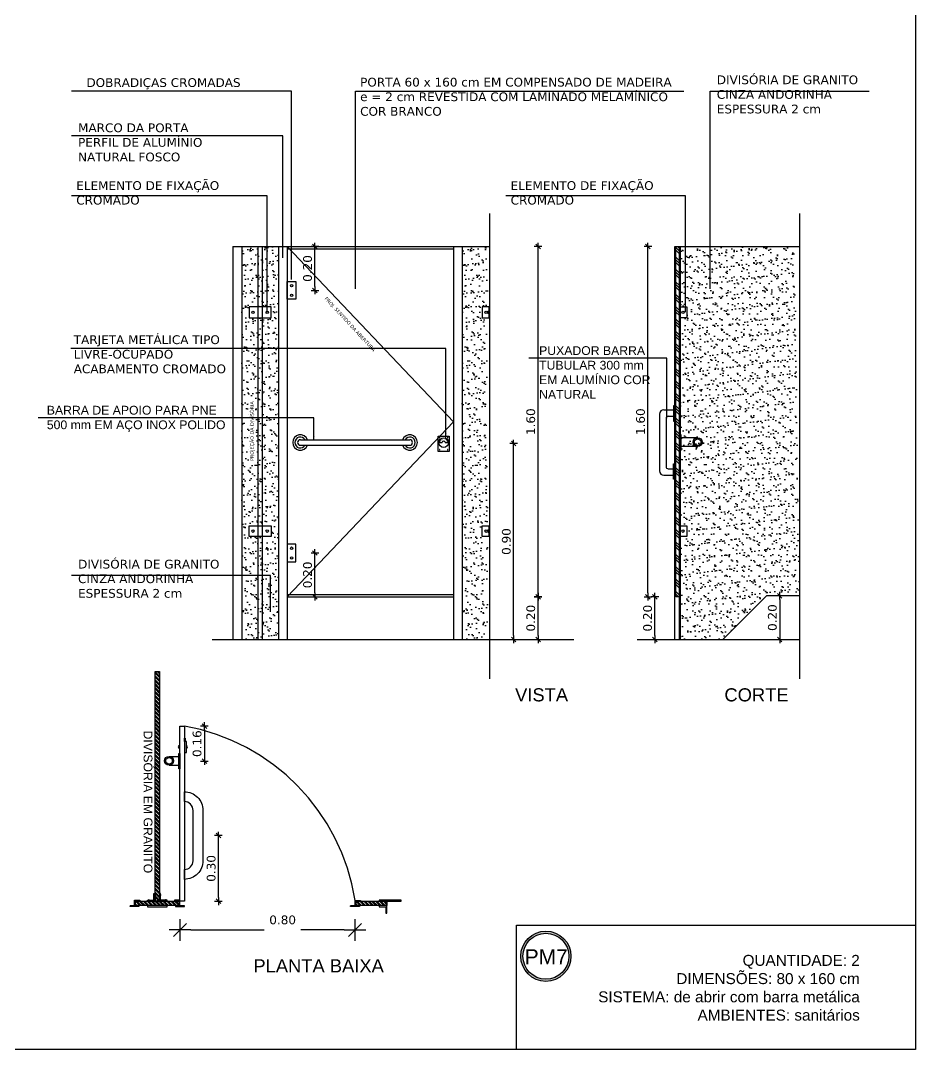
# Model space of a CAD drawing. Header units: inches. Extents: x 48 to 253, y 44 to 126.
# Drawn here: x 120.698 to 124.787, y 78.151 to 82.852 of the extents above; entities that cross this region are included whole.
import ezdxf

# ---------------------------------------------------------------- set-up
doc = ezdxf.new("R2010")
doc.units = ezdxf.units.IN
doc.header["$LTSCALE"] = 100
doc.header["$MEASUREMENT"] = 0
for name, pattern in [('C5', [60, 50, -5, 0, -5]), ('CONTINU', [0]), ('HIDDEN', [9.525, 6.35, -3.175]), ('HIDDEN2', [0.1875, 0.125, -0.0625]), ('TRAÇO-PTO_P', [0.5, 0.25, -0.125, 0, -0.125])]:
    doc.linetypes.add(name, pattern=pattern)
for name, color, linetype in [('A-01', 3, 'Continuous'), ('A-BARRA', 2, 'Continuous'), ('A-PAREDE', 5, 'Continuous'), ('A-PERFIL', 3, 'Continuous'), ('A-WC', 1, 'Continuous'), ('AR-TXT', 1, 'Continuous'), ('ARQ-ALV-PROJEÇÃO', 252, 'Continuous'), ('ARQ-ALV-VISTA1', 2, 'Continuous'), ('ARQ-CTA-1_010', 1, 'C5'), ('ARQ-CTA-1_025', 1, 'Continuous'), ('ARQ-DIV-CORTE', 3, 'Continuous'), ('ARQ-DIV-VISTA', 1, 'Continuous'), ('ARQ-HTC', 9, 'Continuous'), ('ARQ-PIS-VISTA', 3, 'Continuous'), ('ARQ-SMB-1_025', 1, 'Continuous'), ('ARQ-TXT-1_010', 2, 'Continuous'), ('ARQ-TXT-1_025', 2, 'Continuous'), ('ARQ_ESQUADRIA', 2, 'Continuous')]:
    doc.layers.add(name, color=color, linetype=linetype)
doc.layers.add('REV-FNDE', color=1, linetype='Continuous', lineweight=30)
doc.styles.add('A16-E50', font='arial.ttf', dxfattribs={"height": 0.08})
doc.styles.add('ESC-50-A20', font='arial.ttf', dxfattribs={"height": 0.1})
doc.styles.add('FNDE Texto Cota 0025', font='verdana.ttf', dxfattribs={"height": 0.04})
doc.styles.get("Standard").update_dxf_attribs({"font": 'arial.ttf'})
doc.dimstyles.new('FNDE 1-0020', dxfattribs={"dimscale": 5, "dimtxt": 0.036, "dimasz": 0.01, "dimexe": 0.15, "dimexo": 0.15, "dimgap": 0.005, "dimtad": 1, "dimzin": 1, "dimdsep": 46, "dimtxsty": 'FNDE Texto Cota 0025', "dimblk": 'tic', "dimcen": 0.015, "dimdle": 0.15, "dimse1": 1, "dimse2": 1, "dimclrd": 251, "dimclre": 251, "dimclrt": 256, "dimaunit": 1, "dimadec": 3, "dimazin": 0, "dimtfac": 1, "dimtix": 1, "dimtmove": 2, "dimatfit": 3, "dimfxl": 0.15, "dimtvp": 1, "dimtolj": 1, "dimtzin": 0, "dimarcsym": 0})
doc.dimstyles.new('FNDE 1-0025', dxfattribs={"dimscale": 5, "dimtxt": 0.04, "dimasz": 0.0035, "dimexe": 0.15, "dimexo": 0.15, "dimgap": 0.0025, "dimtad": 1, "dimzin": 1, "dimdsep": 46, "dimtxsty": 'FNDE Texto Cota 0025', "dimblk": 'tic', "dimcen": 0.015, "dimdle": 0.15, "dimse1": 1, "dimse2": 1, "dimclrd": 251, "dimclre": 251, "dimclrt": 256, "dimaunit": 1, "dimadec": 3, "dimazin": 0, "dimtfac": 1, "dimtix": 1, "dimtmove": 2, "dimatfit": 3, "dimfxl": 0.15, "dimtvp": 1, "dimtolj": 1, "dimtzin": 0, "dimarcsym": 0})
pattern_1 = [(315, (121.222409, 78.828348), (0.00898026, 0.00898026), []), (315, (121.228759, 78.828348), (0.00898026, 0.00898026), [])]

# ---------------------------------------------------------------- blocks, each defined once
blk = doc.blocks.new('tic')
at = {"color": 251}
for p, q in [((0, -1), (0, 1)), ((-1, 0), (1, 0))]:
    blk.add_line(p, q, dxfattribs=at)
blk.add_line((-0.6, -0.6), (0.6, 0.6))
blk = doc.blocks.new('*D120')
at = {"layer": 'ARQ-CTA-1_025', "color": 251, "lineweight": -2}
blk.add_line((123.5967, 80.0417), (123.5967, 80.2017), dxfattribs=at)
at = {"layer": 'DEFPOINTS', "color": 0}
for p in [(123.5967, 80.2192), (123.6922, 80.2192), (123.6872, 80.0242)]:
    blk.add_point(p, dxfattribs=at)
at = {"layer": 'ARQ-CTA-1_025', "color": 251, "lineweight": -2, "xscale": 0.0175, "yscale": 0.0175, "zscale": 0.0175}
for p, rotation in [((123.5967, 80.2192), 90), ((123.5967, 80.0242), 270)]:
    blk.add_blockref('tic', p, dxfattribs=dict(at, rotation=rotation))
at = {"layer": 'ARQ-CTA-1_025', "insert": (123.5634, 80.1217), "char_height": 0.04, "attachment_point": 5, "rotation": 90, "style": 'FNDE Texto Cota 0025'}
blk.add_mtext('\\A1;0.20', dxfattribs=at)
blk = doc.blocks.new('*D121')
at = {"layer": 'ARQ-CTA-1_025', "color": 251, "lineweight": -2}
blk.add_line((123.5646, 80.2367), (123.5646, 81.8017), dxfattribs=at)
at = {"layer": 'DEFPOINTS', "color": 0}
for p in [(123.5646, 81.8192), (123.655, 81.8192), (123.66, 80.2192)]:
    blk.add_point(p, dxfattribs=at)
at = {"layer": 'ARQ-CTA-1_025', "color": 251, "lineweight": -2, "xscale": 0.0175, "yscale": 0.0175, "zscale": 0.0175}
for p, rotation in [((123.5646, 81.8192), 90), ((123.5646, 80.2192), 270)]:
    blk.add_blockref('tic', p, dxfattribs=dict(at, rotation=rotation))
at = {"layer": 'ARQ-CTA-1_025', "insert": (123.5312, 81.0192), "char_height": 0.04, "attachment_point": 5, "rotation": 90, "style": 'FNDE Texto Cota 0025'}
blk.add_mtext('\\A1;1.60', dxfattribs=at)
blk = doc.blocks.new('*D122')
at = {"layer": 'ARQ-CTA-1_025', "color": 251, "lineweight": -2}
blk.add_line((124.1669, 80.2067), (124.1669, 80.0417), dxfattribs=at)
at = {"layer": 'DEFPOINTS', "color": 0}
for p in [(124.1072, 80.2242), (124.1072, 80.0242), (124.1669, 80.0242)]:
    blk.add_point(p, dxfattribs=at)
at = {"layer": 'ARQ-CTA-1_025', "color": 251, "lineweight": -2, "xscale": 0.0175, "yscale": 0.0175, "zscale": 0.0175}
for p, rotation in [((124.1669, 80.2242), 90), ((124.1669, 80.0242), 270)]:
    blk.add_blockref('tic', p, dxfattribs=dict(at, rotation=rotation))
at = {"layer": 'ARQ-CTA-1_025', "insert": (124.1336, 80.1242), "char_height": 0.04, "attachment_point": 5, "rotation": 90, "style": 'FNDE Texto Cota 0025'}
blk.add_mtext('\\A1;0.20', dxfattribs=at)
blk = doc.blocks.new('*D123')
at = {"layer": 'ARQ-CTA-1_025', "color": 251, "linetype": 'CONTINU', "lineweight": -2, "ltscale": 0.4}
for p, q in [((121.4764, 78.697), (121.8118, 78.697)), ((122.1764, 78.697), (121.9794, 78.697))]:
    blk.add_line(p, q, dxfattribs=at)
at = {"layer": 'DEFPOINTS', "color": 0, "linetype": 'CONTINU', "ltscale": 0.4}
for p in [(121.4264, 78.7385), (122.2264, 78.7379), (122.2264, 78.697)]:
    blk.add_point(p, dxfattribs=at)
at = {"layer": 'ARQ-CTA-1_025', "color": 251, "linetype": 'CONTINU', "lineweight": -2, "ltscale": 0.4, "xscale": 0.05, "yscale": 0.05, "zscale": 0.05, "rotation": 180}
blk.add_blockref('tic', (121.4264, 78.697), dxfattribs=at)
at = {"layer": 'ARQ-CTA-1_025', "color": 251, "linetype": 'CONTINU', "lineweight": -2, "ltscale": 0.4, "xscale": 0.05, "yscale": 0.05, "zscale": 0.05}
blk.add_blockref('tic', (122.2264, 78.697), dxfattribs=at)
at = {"layer": 'ARQ-CTA-1_025', "linetype": 'CONTINU', "ltscale": 0.4, "insert": (121.8956, 78.7428), "char_height": 0.04, "attachment_point": 5, "style": 'FNDE Texto Cota 0025'}
blk.add_mtext('\\A1;0.80', dxfattribs=at)
blk = doc.blocks.new('*D124')
at = {"layer": 'ARQ-CTA-1_025', "color": 251, "lineweight": -2}
blk.add_line((123.0629, 80.2367), (123.0629, 81.8017), dxfattribs=at)
at = {"layer": 'DEFPOINTS', "color": 0}
for p in [(122.7165, 81.8192), (123.0629, 81.8192), (122.6765, 80.2192)]:
    blk.add_point(p, dxfattribs=at)
at = {"layer": 'ARQ-CTA-1_025', "color": 251, "lineweight": -2, "xscale": 0.0175, "yscale": 0.0175, "zscale": 0.0175}
for p, rotation in [((123.0629, 81.8192), 90), ((123.0629, 80.2192), 270)]:
    blk.add_blockref('tic', p, dxfattribs=dict(at, rotation=rotation))
at = {"layer": 'ARQ-CTA-1_025', "insert": (123.0296, 81.0192), "char_height": 0.04, "attachment_point": 5, "rotation": 90, "style": 'FNDE Texto Cota 0025'}
blk.add_mtext('\\A1;1.60', dxfattribs=at)
blk = doc.blocks.new('*D125')
at = {"layer": 'ARQ-CTA-1_025', "color": 251, "lineweight": -2}
blk.add_line((123.0629, 80.0417), (123.0629, 80.2017), dxfattribs=at)
at = {"layer": 'DEFPOINTS', "color": 0}
for p in [(122.6765, 80.2192), (123.0629, 80.2192), (123.0154, 80.0242)]:
    blk.add_point(p, dxfattribs=at)
at = {"layer": 'ARQ-CTA-1_025', "color": 251, "lineweight": -2, "xscale": 0.0175, "yscale": 0.0175, "zscale": 0.0175}
for p, rotation in [((123.0629, 80.2192), 90), ((123.0629, 80.0242), 270)]:
    blk.add_blockref('tic', p, dxfattribs=dict(at, rotation=rotation))
at = {"layer": 'ARQ-CTA-1_025', "insert": (123.0296, 80.1217), "char_height": 0.04, "attachment_point": 5, "rotation": 90, "style": 'FNDE Texto Cota 0025'}
blk.add_mtext('\\A1;0.20', dxfattribs=at)
blk = doc.blocks.new('*D126')
at = {"layer": 'ARQ-CTA-1_025', "color": 251, "lineweight": -2}
blk.add_line((122.9513, 80.0417), (122.9513, 80.9017), dxfattribs=at)
at = {"layer": 'DEFPOINTS', "color": 0}
for p in [(122.6065, 80.9192), (122.9513, 80.9192), (122.4215, 80.0242)]:
    blk.add_point(p, dxfattribs=at)
at = {"layer": 'ARQ-CTA-1_025', "color": 251, "lineweight": -2, "xscale": 0.0175, "yscale": 0.0175, "zscale": 0.0175}
for p, rotation in [((122.9513, 80.9192), 90), ((122.9513, 80.0242), 270)]:
    blk.add_blockref('tic', p, dxfattribs=dict(at, rotation=rotation))
at = {"layer": 'ARQ-CTA-1_025', "insert": (122.918, 80.4717), "char_height": 0.04, "attachment_point": 5, "rotation": 90, "style": 'FNDE Texto Cota 0025'}
blk.add_mtext('\\A1;0.90', dxfattribs=at)
blk = doc.blocks.new('*D127')
at = {"layer": 'ARQ-CTA-1_025', "color": 251, "lineweight": -2}
blk.add_line((122.043, 80.2367), (122.043, 80.4017), dxfattribs=at)
at = {"layer": 'DEFPOINTS', "color": 0}
for p in [(121.9564, 80.4192), (122.043, 80.4192), (121.9165, 80.2192)]:
    blk.add_point(p, dxfattribs=at)
at = {"layer": 'ARQ-CTA-1_025', "color": 251, "lineweight": -2, "xscale": 0.0175, "yscale": 0.0175, "zscale": 0.0175}
for p, rotation in [((122.043, 80.4192), 90), ((122.043, 80.2192), 270)]:
    blk.add_blockref('tic', p, dxfattribs=dict(at, rotation=rotation))
at = {"layer": 'ARQ-CTA-1_025', "insert": (122.0096, 80.3192), "char_height": 0.04, "attachment_point": 5, "rotation": 90, "style": 'FNDE Texto Cota 0025'}
blk.add_mtext('\\A1;0.20', dxfattribs=at)
blk = doc.blocks.new('*D128')
at = {"layer": 'ARQ-CTA-1_025', "color": 251, "lineweight": -2}
blk.add_line((122.043, 81.6367), (122.043, 81.8017), dxfattribs=at)
at = {"layer": 'DEFPOINTS', "color": 0}
for p in [(121.9564, 81.8192), (122.043, 81.8192), (121.9165, 81.6192)]:
    blk.add_point(p, dxfattribs=at)
at = {"layer": 'ARQ-CTA-1_025', "color": 251, "lineweight": -2, "xscale": 0.0175, "yscale": 0.0175, "zscale": 0.0175}
for p, rotation in [((122.043, 81.8192), 90), ((122.043, 81.6192), 270)]:
    blk.add_blockref('tic', p, dxfattribs=dict(at, rotation=rotation))
at = {"layer": 'ARQ-CTA-1_025', "insert": (122.0096, 81.7192), "char_height": 0.04, "attachment_point": 5, "rotation": 90, "style": 'FNDE Texto Cota 0025'}
blk.add_mtext('\\A1;0.20', dxfattribs=at)
blk = doc.blocks.new('*D129')
at = {"layer": 'ARQ-CTA-1_025', "color": 251, "lineweight": -2}
blk.add_line((121.538, 79.6108), (121.538, 79.4858), dxfattribs=at)
at = {"layer": 'DEFPOINTS', "color": 0}
for p in [(121.4476, 79.6283), (121.3733, 79.4683), (121.538, 79.4683)]:
    blk.add_point(p, dxfattribs=at)
at = {"layer": 'ARQ-CTA-1_025', "color": 251, "lineweight": -2, "xscale": 0.0175, "yscale": 0.0175, "zscale": 0.0175}
for p, rotation in [((121.538, 79.6283), 90), ((121.538, 79.4683), 270)]:
    blk.add_blockref('tic', p, dxfattribs=dict(at, rotation=rotation))
at = {"layer": 'ARQ-CTA-1_025', "insert": (121.5047, 79.5483), "char_height": 0.04, "attachment_point": 5, "rotation": 90, "style": 'FNDE Texto Cota 0025'}
blk.add_mtext('\\A1;0.16', dxfattribs=at)
blk = doc.blocks.new('*D130')
at = {"layer": 'ARQ-CTA-1_025', "color": 251, "lineweight": -2}
blk.add_line((121.6024, 78.8458), (121.6024, 79.1108), dxfattribs=at)
at = {"layer": 'DEFPOINTS', "color": 0}
for p in [(121.422, 79.1283), (121.6024, 79.1283), (121.3832, 78.8283)]:
    blk.add_point(p, dxfattribs=at)
at = {"layer": 'ARQ-CTA-1_025', "color": 251, "lineweight": -2, "xscale": 0.0175, "yscale": 0.0175, "zscale": 0.0175}
for p, rotation in [((121.6024, 79.1283), 90), ((121.6024, 78.8283), 270)]:
    blk.add_blockref('tic', p, dxfattribs=dict(at, rotation=rotation))
at = {"layer": 'ARQ-CTA-1_025', "insert": (121.5691, 78.9783), "char_height": 0.04, "attachment_point": 5, "rotation": 90, "style": 'FNDE Texto Cota 0025'}
blk.add_mtext('\\A1;0.30', dxfattribs=at)

msp = doc.modelspace()

# ---------------------------------------------------------------- hatches: boundary and pattern name
at = {"layer": 'AR-TXT'}
h = msp.add_hatch(color=252, dxfattribs=at)
edge = h.paths.add_edge_path()
edge.add_arc((123.0985, 78.5771), 0.1148, 0, 360)
edge = h.paths.add_edge_path(flags=17)
edge.add_arc((123.0985, 78.5771), 0.1048, 0, 360)
at = {"layer": 'ARQ-HTC', "linetype": 'CONTINU'}
h = msp.add_hatch(dxfattribs=at)
h.set_pattern_fill('AR-SAND', color=1, scale=0.001, style=0)
h.set_pattern_definition([(37.5, (121.708495, 80.024157), (-0.0016, 0.0489413), [0, -0.038608, 0, -0.04318, 0, -0.041275]), (7.5, (121.708495, 80.024157), (0.0449523, 0.0716825), [0, -0.020828, 0, -0.034798, 0, -0.013335]), (327.5, (121.677253, 80.024157), (0.0790992, 0.0001437), [0, -0.0127, 0, -0.04572, 0, -0.05969]), (317.5, (121.67725, 80.02416), (0.0763556, 0.022293), [0, -0.00635, 0, -0.029972, 0, -0.03429])])
h.paths.add_polyline_path([(121.7775, 81.8192), (121.7085, 81.8192), (121.7085, 80.0242), (121.7775, 80.0242), (121.7775, 80.4942), (121.7425, 80.4942), (121.7425, 80.5442), (121.7775, 80.5442), (121.7775, 81.4942), (121.7425, 81.4942), (121.7425, 81.5442), (121.7775, 81.5442)])
h.paths.add_polyline_path([(121.8765, 81.8192), (121.8075, 81.8192), (121.8075, 81.5442), (121.8425, 81.5442), (121.8425, 81.4942), (121.8075, 81.4942), (121.8075, 80.5442), (121.8425, 80.5442), (121.8425, 80.4942), (121.8075, 80.4942), (121.8075, 80.0242), (121.8765, 80.0242)])
h.paths.add_polyline_path([(121.8075, 81.8192), (121.7775, 81.8192), (121.7775, 81.5442), (121.8075, 81.5442)])
h.paths.add_polyline_path([(121.7775, 80.5442), (121.8075, 80.5442), (121.8075, 81.4942), (121.7775, 81.4942)])
h.paths.add_polyline_path([(121.7775, 80.0242), (121.8075, 80.0242), (121.8075, 80.4942), (121.7775, 80.4942)])
h = msp.add_hatch(dxfattribs=at)
h.set_pattern_fill('AR-SAND', color=1, scale=0.001, style=0)
h.set_pattern_definition([(37.5, (122.716495, 80.024157), (-0.0016, 0.0489413), [0, -0.038608, 0, -0.04318, 0, -0.041275]), (7.5, (122.716495, 80.024157), (0.0449523, 0.0716825), [0, -0.020828, 0, -0.034798, 0, -0.013335]), (327.5, (122.685253, 80.024157), (0.0790992, 0.0001437), [0, -0.0127, 0, -0.04572, 0, -0.05969]), (317.5, (122.68525, 80.02416), (0.0763556, 0.022293), [0, -0.00635, 0, -0.029972, 0, -0.03429])])
h.paths.add_polyline_path([(122.8075, 81.5442), (122.8325, 81.5442), (122.8325, 81.8192), (122.7165, 81.8192), (122.7165, 80.0242), (122.8325, 80.0242), (122.8325, 80.4942), (122.8075, 80.4942), (122.8075, 80.5442), (122.8325, 80.5442), (122.8325, 81.0241), (122.8125, 81.0241), (122.8125, 81.0541), (122.8175, 81.0541), (122.8325, 81.0541), (122.8325, 81.4942), (122.8075, 81.4942)])
at = {"layer": 'ARQ-HTC', "linetype": 'CONTINU', "ltscale": 0.4}
h = msp.add_hatch(dxfattribs=at)
h.set_pattern_fill('GOST_GROUND', color=256, scale=0.004, angle=90, style=0)
h.set_pattern_definition([(135, (123.69219, 80.219157), (7e-18, 0.0565685), [0.08]), (135, (123.69219, 80.231157), (7e-18, 0.0565685), [0.08]), (135, (123.69219, 80.243157), (7e-18, 0.0565685), [0.08])])
h.paths.add_polyline_path([(123.6922, 80.2192), (123.7072, 80.2192), (123.7072, 81.8192), (123.6922, 81.8192)])
at = {"layer": 'ARQ-HTC', "linetype": 'CONTINU'}
h = msp.add_hatch(dxfattribs=at)
h.set_pattern_fill('AR-SAND', color=1, scale=0.001, style=0)
h.set_pattern_definition([(37.5, (328.919546, 4.41223), (-0.001600031, 0.048941324), [0, -0.038608, 0, -0.04318, 0, -0.041275]), (7.5, (328.919546, 4.41223), (0.044952328, 0.07168251), [0, -0.020828, 0, -0.034798, 0, -0.013335]), (327.5, (328.888304, 4.41223), (0.079099237, 0.0001437185), [0, -0.0127, 0, -0.04572, 0, -0.05969]), (317.5, (328.888304, 4.41223), (0.076355645, 0.022292932), [0, -0.00635, 0, -0.029972, 0, -0.03429])])
h.paths.add_polyline_path([(124.2347, 81.8192), (123.7122, 81.8192), (123.7122, 81.5442), (123.7421, 81.5442), (123.7421, 81.4942), (123.7122, 81.4942), (123.7122, 80.5442), (123.7421, 80.5442), (123.7421, 80.4942), (123.7122, 80.4942), (123.7122, 80.0242), (123.9072, 80.0242), (124.1072, 80.2242), (124.2572, 80.2242)])
at = {"layer": 'ARQ-HTC', "linetype": 'CONTINU', "ltscale": 0.4}
h = msp.add_hatch(dxfattribs=at)
h.set_pattern_fill('STEEL', color=256, scale=0.004, angle=-90, style=0)
h.set_pattern_definition(pattern_1)
h.paths.add_polyline_path([(121.3124, 78.8283), (121.3324, 78.8283), (121.3324, 79.8783), (121.3124, 79.8783)])
h = msp.add_hatch(dxfattribs=at)
h.set_pattern_fill('STEEL', color=256, scale=0.004, angle=-90, style=0)
h.set_pattern_definition(pattern_1)
h.paths.add_polyline_path([(121.4224, 78.8283), (121.4224, 78.8083), (121.2224, 78.8083), (121.2224, 78.8283)])
h = msp.add_hatch(dxfattribs=at)
h.set_pattern_fill('STEEL', color=256, scale=0.004, angle=-90, style=0)
h.set_pattern_definition([(315, (122.230231, 78.828348), (0.0089803, 0.0089803), []), (315, (122.236581, 78.828348), (0.0089803, 0.0089803), [])])
h.paths.add_polyline_path([(122.3374, 78.8083), (122.3374, 78.8083), (122.3724, 78.8083), (122.3724, 78.8283), (122.3374, 78.8283), (122.2302, 78.8283), (122.2302, 78.8083)])

# ---------------------------------------------------------------- linework, layer by layer
at = {"layer": 'A-01', "linetype": 'TRAÇO-PTO_P', "ltscale": 4}
for p, q in [((122.8425, 79.8438), (122.8425, 81.9705)), ((124.2572, 81.9705), (124.2572, 79.8438))]:
    msp.add_line(p, q, dxfattribs=at)
at = {"layer": 'A-BARRA', "color": 2}
msp.add_lwpolyline([(121.5314, 79.0133, -0.414214), (121.4464, 78.9283), (121.4464, 78.9283), (121.4464, 78.9733, 0.414214), (121.4864, 79.0133), (121.4864, 79.2433, 0.414214), (121.4464, 79.2833), (121.4464, 79.3283), (121.4464, 79.3283, -0.414214), (121.5314, 79.2433)], format="xyb", close=True, dxfattribs=at)
at = {"layer": 'A-PAREDE', "color": 3}
for p, q in [((123.7922, 80.9462), (123.7172, 80.9462)), ((123.7922, 80.9062), (123.7172, 80.9062)), ((121.3764, 79.4903), (121.4214, 79.4903)), ((121.3764, 79.4503), (121.4214, 79.4503))]:
    msp.add_line(p, q, dxfattribs=at)
for centre, radius in [((123.7922, 80.9262), 0.02), ((123.7922, 80.9262), 0.015), ((121.3764, 79.4703), 0.02), ((121.3764, 79.4703), 0.015)]:
    msp.add_circle(centre, radius, dxfattribs=at)
at = {"layer": 'A-PERFIL', "flags": 128}
for points in [[(123.7172, 80.9592), (123.7122, 80.9592), (123.7122, 80.8892), (123.7172, 80.8892)], [(121.4214, 79.5033), (121.4264, 79.5033), (121.4264, 79.4333), (121.4214, 79.4333)]]:
    msp.add_lwpolyline(points, close=True, dxfattribs=at)
at = {"layer": 'A-WC', "color": 2}
for p, q in [((121.9165, 81.8092), (122.6765, 81.8092)), ((123.6175, 81.0542), (123.6175, 80.7942)), ((123.6375, 81.0742), (123.6822, 81.0742)), ((123.6575, 81.0442), (123.6822, 81.0442)), ((123.6475, 81.0342), (123.6475, 80.8142)), ((121.9765, 80.9367), (122.4765, 80.9367)), ((121.9765, 80.9117), (122.4765, 80.9117)), ((123.6372, 80.7742), (123.6822, 80.7742)), ((123.6375, 80.7742), (123.6822, 80.7742)), ((123.6575, 80.8042), (123.6822, 80.8042)), ((121.9165, 80.2292), (122.6765, 80.2292))]:
    msp.add_line(p, q, dxfattribs=at)
at = {"layer": 'A-WC'}
for p, q in [((121.4477, 79.5583), (121.4477, 79.574)), ((121.4477, 79.574), (121.4506, 79.574)), ((121.4506, 79.574), (121.4506, 79.5583))]:
    msp.add_line(p, q, dxfattribs=at)
at = {"layer": 'A-WC', "color": 2, "flags": 128}
for points in [[(123.6822, 81.0212), (123.6872, 81.0212), (123.6872, 81.0912), (123.6822, 81.0912)], [(123.6822, 80.8272), (123.6872, 80.8272), (123.6872, 80.7572), (123.6822, 80.7572)]]:
    msp.add_lwpolyline(points, close=True, dxfattribs=at)
at = {"layer": 'A-WC', "color": 3}
for points in [[(121.3124, 79.8783), (121.3324, 79.8783), (121.3324, 78.8283), (121.3124, 78.8283)], [(121.4464, 79.6283), (121.4464, 78.8283), (121.4264, 78.8283), (121.4264, 79.6283)], [(121.4224, 78.8283), (121.4224, 78.8083), (121.2224, 78.8083), (121.2224, 78.8283), (121.4224, 78.8283)]]:
    msp.add_lwpolyline(points, close=True, dxfattribs=at)
at = {"layer": 'A-WC'}
msp.add_lwpolyline([(121.4464, 79.5083), (121.4564, 79.5083), (121.4564, 79.5583), (121.4464, 79.5583), (121.4464, 79.5083)], dxfattribs=at)
at = {"layer": 'A-WC', "color": 1}
for points in [[(121.2184, 78.8073), (121.1984, 78.8073), (121.2184, 78.8073), (121.2184, 78.8328), (121.2434, 78.8328), (121.2434, 78.8298), (121.2214, 78.8298), (121.2214, 78.8073), (121.2384, 78.8073), (121.2384, 78.8043), (121.1984, 78.8043), (121.1984, 78.8073)], [(121.4264, 78.8073), (121.4464, 78.8073), (121.4264, 78.8073), (121.4264, 78.8328), (121.4014, 78.8328), (121.4014, 78.8298), (121.4234, 78.8298), (121.4234, 78.8073), (121.4064, 78.8073), (121.4064, 78.8043), (121.4464, 78.8043), (121.4464, 78.8073)], [(122.2264, 78.8067), (122.2064, 78.8067), (122.2264, 78.8067), (122.2264, 78.8322), (122.2514, 78.8322), (122.2514, 78.8292), (122.2294, 78.8292), (122.2294, 78.8067), (122.2464, 78.8067), (122.2464, 78.8037), (122.2064, 78.8037), (122.2064, 78.8067)]]:
    msp.add_lwpolyline(points, dxfattribs=at)
at = {"layer": 'A-WC', "color": 3}
msp.add_lwpolyline([(122.2302, 78.8083), (122.2302, 78.8283), (122.3724, 78.8283), (122.3724, 78.8083), (122.2302, 78.8083)], dxfattribs=at)
at = {"layer": 'A-WC', "color": 2}
for centre, radius, start, end in [((123.6375, 81.0542), 0.02, 90, 180), ((123.6575, 81.0342), 0.01, 90, 180), ((121.9765, 80.9242), 0.035, 20.9248, 339.0752), ((121.9765, 80.9242), 0.025, 30, 330), ((122.4765, 80.9242), 0.035, 200.9248, 159.0752), ((122.4765, 80.9242), 0.025, 210, 150), ((121.9765, 80.9242), 0.0125, 90, 270), ((122.4765, 80.9242), 0.0125, 270, 90), ((123.6575, 80.8142), 0.01, 180, 270), ((123.6375, 80.7942), 0.02, 180, 270)]:
    msp.add_arc(centre, radius, start, end, dxfattribs=at)
at = {"layer": 'A-WC'}
for centre, radius, start, end in [((121.4264, 79.5333), 0.00756, 90, 270), ((121.4564, 79.5333), 0.00512, 270, 90), ((121.2843, 78.8333), 0.00186, 0, 180), ((121.3074, 78.8565), 0.00186, 90, 270), ((121.3374, 78.8565), 0.00186, 270, 90), ((121.3614, 78.8333), 0.00186, 0, 180)]:
    msp.add_arc(centre, radius, start, end, dxfattribs=at)
at = {"layer": 'AR-TXT', "color": 252}
for radius in [0.1148, 0.1048]:
    msp.add_circle((123.0985, 78.5771), radius, dxfattribs=at)
at = {"layer": 'ARQ-ALV-PROJEÇÃO', "linetype": 'HIDDEN', "ltscale": 0.01}
msp.add_line((123.7072, 80.2192), (123.7072, 80.0242), dxfattribs=at)
for points in [[(121.7825, 81.8192), (121.7825, 80.0242)], [(121.8025, 81.8192), (121.8025, 80.0242)]]:
    msp.add_lwpolyline(points, dxfattribs=at)
at = {"layer": 'ARQ-ALV-VISTA1', "color": 3, "linetype": 'CONTINU', "ltscale": 0.4}
for p, q in [((121.6685, 81.8192), (122.8425, 81.8192)), ((121.6685, 81.8192), (121.6685, 80.0248)), ((121.9165, 81.8192), (121.9165, 80.0242)), ((122.7165, 81.8192), (122.7165, 80.0242)), ((123.7122, 81.8192), (124.2572, 81.8192)), ((121.9165, 80.2192), (122.6765, 80.2192))]:
    msp.add_line(p, q, dxfattribs=at)
at = {"layer": 'ARQ-ALV-VISTA1', "linetype": 'CONTINU', "ltscale": 0.4}
for p, q in [((121.7085, 81.8192), (121.7085, 80.0248)), ((121.8765, 81.8192), (121.8765, 80.0242)), ((122.6765, 81.8192), (122.6765, 80.0242)), ((123.6872, 81.8192), (123.6922, 81.8192)), ((123.7072, 81.8192), (123.7122, 81.8192))]:
    msp.add_line(p, q, dxfattribs=at)
for points in [[(123.6872, 80.0242), (123.6872, 81.8192)], [(123.7122, 81.8192), (123.7122, 80.0242)], [(122.8425, 81.5442), (122.8075, 81.5442), (122.8075, 81.4942), (122.8425, 81.4942)], [(123.7122, 81.5442), (123.7421, 81.5442), (123.7421, 81.4942), (123.7122, 81.4942)], [(122.8425, 80.4942), (122.8075, 80.4942), (122.8075, 80.5442), (122.8425, 80.5442)], [(123.7122, 80.5442), (123.7421, 80.5442), (123.7421, 80.4942), (123.7122, 80.4942)]]:
    msp.add_lwpolyline(points, dxfattribs=at)
for points in [[(121.9564, 81.5792), (121.9164, 81.5792), (121.9164, 81.6592), (121.9564, 81.6592)], [(121.7425, 81.4942), (121.8425, 81.4942), (121.8425, 81.5442), (121.7425, 81.5442)], [(122.6565, 80.8838), (122.6065, 80.8838), (122.6065, 80.9538), (122.6565, 80.9538)], [(121.7425, 80.5442), (121.8425, 80.5442), (121.8425, 80.4942), (121.7425, 80.4942)], [(121.9564, 80.4592), (121.9164, 80.4592), (121.9164, 80.3792), (121.9564, 80.3792)]]:
    msp.add_lwpolyline(points, close=True, dxfattribs=at)
at = {"layer": 'ARQ-ALV-VISTA1', "color": 3, "linetype": 'CONTINU', "ltscale": 0.4}
for points in [[(124.1072, 80.2242), (124.1072, 80.2242), (123.9072, 80.0242), (123.9072, 80.0242)], [(124.2572, 80.2242), (124.1072, 80.2242)]]:
    msp.add_lwpolyline(points, dxfattribs=at)
at = {"layer": 'ARQ-ALV-VISTA1', "linetype": 'CONTINU', "ltscale": 0.4}
for centre in [(121.9364, 81.6413), (121.9364, 81.597), (121.76, 81.5192), (121.825, 81.5192), (122.825, 81.5192), (121.76, 80.5192), (121.825, 80.5192), (122.825, 80.5192), (121.9364, 80.4413), (121.9364, 80.397)]:
    msp.add_circle(centre, 0.00546, dxfattribs=at)
at = {"layer": 'ARQ-CTA-1_010', "linetype": 'CONTINU', "ltscale": 0.4}
for centre in [(122.8375, 81.5192), (122.8375, 80.5192)]:
    msp.add_arc(centre, 0.00546, 90, 270, dxfattribs=at)
at = {"layer": 'ARQ-CTA-1_025', "linetype": 'CONTINU', "ltscale": 0.4}
for p, q in [((122.8375, 81.5442), (122.8375, 81.4942)), ((122.6146, 80.9469), (122.6124, 80.9469)), ((122.6146, 80.9467), (122.6124, 80.9467)), ((122.6484, 80.9469), (122.6506, 80.9469)), ((122.6484, 80.9467), (122.6506, 80.9467)), ((123.6894, 80.9538), (123.6922, 80.9538)), ((123.6894, 80.9538), (123.6894, 80.8838)), ((123.705, 80.9538), (123.71, 80.9538)), ((123.71, 80.9538), (123.71, 80.8838)), ((122.6107, 80.9238), (122.6248, 80.9238)), ((122.6382, 80.9238), (122.6523, 80.9238)), ((122.6146, 80.8908), (122.6124, 80.8908)), ((122.6146, 80.8907), (122.6124, 80.8907)), ((122.6484, 80.8908), (122.6506, 80.8908)), ((122.6484, 80.8907), (122.6506, 80.8907)), ((123.6894, 80.8838), (123.6922, 80.8838)), ((123.7072, 80.8838), (123.71, 80.8838)), ((122.8375, 80.5442), (122.8375, 80.4942))]:
    msp.add_line(p, q, dxfattribs=at)
at = {"layer": 'ARQ-CTA-1_025', "color": 6, "linetype": 'CONTINU', "ltscale": 0.4}
for p, q in [((121.574, 80.0242), (123.226, 80.0242)), ((123.5158, 80.0242), (124.2572, 80.0242))]:
    msp.add_line(p, q, dxfattribs=at)
at = {"layer": 'ARQ-CTA-1_025', "linetype": 'CONTINU', "ltscale": 0.4}
for points in [[(121.3124, 78.8283), (121.2774, 78.8283), (121.2774, 78.8333), (121.3074, 78.8333), (121.3074, 78.8633), (121.3124, 78.8633), (121.3124, 78.8283)], [(121.3324, 78.8283), (121.3674, 78.8283), (121.3674, 78.8333), (121.3374, 78.8333), (121.3374, 78.8633), (121.3324, 78.8633), (121.3324, 78.8283)], [(122.3374, 78.8333), (122.3374, 78.8283), (122.4374, 78.8283), (122.4374, 78.8333)], [(121.2774, 78.8083), (121.2774, 78.8033), (121.3674, 78.8033), (121.3674, 78.8083)], [(122.3724, 78.8083), (122.3374, 78.8083), (122.3374, 78.8033), (122.3674, 78.8033), (122.3674, 78.7733), (122.3724, 78.7733), (122.3724, 78.8083)]]:
    msp.add_lwpolyline(points, close=True, dxfattribs=at)
for centre, radius in [((123.7246, 81.5192), 0.00546), ((122.6315, 80.9238), 0.022), ((123.7246, 80.5192), 0.00546)]:
    msp.add_circle(centre, radius, dxfattribs=at)
for centre, radius, start, end in [((122.6135, 80.9468), 0.00112, 5.0672, 174.9328), ((122.6135, 80.9468), 0.00112, 184.6046, 355.3954), ((122.6495, 80.9468), 0.00112, 5.0672, 174.9328), ((122.6495, 80.9468), 0.00112, 184.6046, 355.3954), ((122.6315, 80.9238), 0.0208, 0, 180), ((122.6315, 80.9238), 0.00667, 0, 180), ((122.6135, 80.8908), 0.00112, 4.6046, 175.3954), ((122.6135, 80.8908), 0.00112, 185.0672, 354.9328), ((122.6495, 80.8908), 0.00112, 4.6046, 175.3954), ((122.6495, 80.8908), 0.00112, 185.0672, 354.9328)]:
    msp.add_arc(centre, radius, start, end, dxfattribs=at)
at = {"layer": 'ARQ-DIV-CORTE', "color": 4}
msp.add_lwpolyline([(123.7072, 80.2192), (123.6922, 80.2192), (123.6922, 81.8192), (123.7072, 81.8192), (123.7072, 80.2192)], dxfattribs=at)
at = {"layer": 'ARQ-DIV-VISTA', "color": 2}
msp.add_lwpolyline([(123.7122, 81.8192), (124.2572, 81.8192)], dxfattribs=at)
at = {"layer": 'ARQ-HTC', "linetype": 'HIDDEN'}
msp.add_arc((121.2803, 78.6855), 0.9574, 8.8175, 80.0101, dxfattribs=at)
at = {"layer": 'ARQ-PIS-VISTA', "linetype": 'CONTINU', "ltscale": 0.4}
for p, q in [((121.4464, 78.8283), (121.4264, 78.8283)), ((122.2302, 78.8283), (122.2264, 78.8283)), ((122.3724, 78.8283), (122.3681, 78.8283))]:
    msp.add_line(p, q, dxfattribs=at)
at = {"layer": 'ARQ-SMB-1_025', "ltscale": 10}
msp.add_lwpolyline([(120.466, 82.9478), (124.7873, 82.9478), (124.7873, 78.1512), (120.466, 78.1512)], close=True, dxfattribs=at)
at = {"layer": 'ARQ_ESQUADRIA', "color": 8, "linetype": 'HIDDEN2', "ltscale": 0.5}
for p, q in [((121.9165, 81.8192), (122.6765, 81.0192)), ((122.6765, 81.0192), (121.9165, 80.2192))]:
    msp.add_line(p, q, dxfattribs=at)
at = {"layer": 'REV-FNDE', "color": 252, "ltscale": 10}
msp.add_lwpolyline([(122.9637, 78.7197), (124.7873, 78.7197), (124.7873, 78.1512), (122.9637, 78.1512)], close=True, dxfattribs=at)

# ---------------------------------------------------------------- texts
at = {"layer": 'AR-TXT', "color": 2, "style": 'A16-E50'}
msp.add_attdef('PM7', (123.0019, 78.5406), '', height=0.0684, dxfattribs=at)
at = {"layer": 'ARQ-CTA-1_025', "linetype": 'CONTINU', "ltscale": 0.4}
for s, rotation, p in [('O', 73.0299, (122.6174, 80.9255)), ('C', 45.6513, (122.6196, 80.9319)), ('U', 27.8634, (122.6245, 80.9359))]:
    msp.add_text(s, height=0.005, rotation=rotation, dxfattribs=at).set_placement(p)
msp.add_text('P', height=0.005, dxfattribs=at).set_placement((122.6303, 80.9378))
at = {"layer": 'ARQ-CTA-1_025', "linetype": 'CONTINU', "ltscale": 0.4, "text_generation_flag": 2}
for s, rotation, p in [('A', 332.1366, (122.6385, 80.9359)), ('D', 134.3487, (122.6448, 80.9373)), ('O', 286.9701, (122.6456, 80.9255))]:
    msp.add_text(s, height=0.005, rotation=rotation, dxfattribs=at).set_placement(p)
at = {"layer": 'ARQ-TXT-1_010', "char_height": 0.016, "attachment_point": 1, "style": 'ESC-50-A20'}
for s, insert, rotation in [('{\\fVerdana|b0|i0|c0|p34;PROJ. SENTIDO DA ABERTURA}', (122.0979, 81.5914), 312.6189), ('{\\fVerdana|b0|i0|c0|p34;PROJEÇÃO DA DIVISÓRIA }', (121.7473, 80.8401), 90)]:
    msp.add_mtext_dynamic_manual_height_columns(s, width=8.528178, gutter_width=0.5, heights=[0], dxfattribs=dict(at, insert=insert, rotation=rotation))
at = {"layer": 'ARQ-TXT-1_025', "char_height": 0.04, "attachment_point": 1, "style": 'ESC-50-A20'}
for s, insert in [('{\\fVerdana|b0|i0|c0|p34;PORTA 60 x 160 cm EM COMPENSADO DE MADEIRA \\Pe = 2 cm REVESTIDA COM LAMINADO MELAMÍNICO\\PCOR BRANCO}', (122.2497, 82.5906)), ('{\\fVerdana|b0|i0|c0|p34;DIVISÓRIA DE GRANITO\\PCINZA ANDORINHA \\PESPESSURA 2 cm}', (123.8795, 82.6012)), ('{\\fVerdana|b0|i0|c0|p34;DOBRADIÇAS CROMADAS}', (120.999, 82.5886)), ('{\\fVerdana|b0|i0|c0|p34;MARCO DA PORTA \\PPERFIL DE ALUMÍNIO \\PNATURAL FOSCO  }', (120.9608, 82.3821)), ('{\\fVerdana|b0|i0|c0|p34;ELEMENTO DE FIXAÇÃO \\PCROMADO}', (120.9524, 82.1181)), ('{\\fVerdana|b0|i0|c0|p34;ELEMENTO DE FIXAÇÃO \\PCROMADO}', (122.9374, 82.1181)), ('{\\fVerdana|b0|i0|c0|p34;TARJETA METÁLICA TIPO \\PLIVRE-OCUPADO\\PACABAMENTO CROMADO}', (120.941, 81.414)), ('{\\fVerdana|b0|i0|c0|p34;DIVISÓRIA DE GRANITO\\PCINZA ANDORINHA \\PESPESSURA 2 cm}', (120.9608, 80.3884))]:
    msp.add_mtext_dynamic_manual_height_columns(s, width=8.528178, gutter_width=0.5, heights=[0], dxfattribs=dict(at, insert=insert))
for s, insert, width in [('PUXADOR BARRA TUBULAR 300 mm\\PEM ALUMÍNIO COR NATURAL', (123.0676, 81.3641), 0.637733), ('BARRA DE APOIO PARA PNE\\P500 mm EM AÇO INOX POLIDO', (120.8179, 81.0918), 8.528178)]:
    msp.add_mtext(s, dxfattribs=dict(at, insert=insert, width=width))
at = {"layer": 'ARQ-TXT-1_025', "color": 3, "char_height": 0.06, "width": 0.782129, "attachment_point": 7, "style": 'ESC-50-A20'}
for s, insert in [('\\pi0.54016;VISTA', (122.4177, 79.7405)), ('\\pi0.49744;CORTE', (123.4169, 79.7405)), ('\\pi0.1922;PLANTA BAIXA', (121.5697, 78.5031))]:
    msp.add_mtext(s, dxfattribs=dict(at, insert=insert))
at = {"layer": 'ARQ-TXT-1_025', "insert": (121.2599, 79.6082), "char_height": 0.04, "width": 1.081196, "attachment_point": 7, "rotation": 270, "style": 'ESC-50-A20'}
msp.add_mtext('DIVISÓRIA EM GRANITO ', dxfattribs=at)
at = {"layer": 'ARQ-TXT-1_025', "color": 2, "insert": (124.533, 78.1997), "char_height": 0.05, "width": 1.272362, "attachment_point": 9, "style": 'ESC-50-A20'}
msp.add_mtext('QUANTIDADE: {\\C1;2}\\PDIMENSÕES: {\\C1;80 x 160 cm\\P}SISTEMA: {\\C1;de abrir com barra metálica\\P}AMBIENTES: {\\C1;sanitários\\P^I^I^I}', dxfattribs=at)

# ---------------------------------------------------------------- dimensions: what is measured, and where the dimension line sits
at = {"layer": 'ARQ-CTA-1_025'}
for base, p1, p2, picture, middle in [((122.043, 81.8192), (121.9165, 81.6192), (121.9564, 81.8192), '*D128', (122.0096, 81.7192)), ((123.0629, 81.8192), (122.6765, 80.2192), (122.7165, 81.8192), '*D124', (123.0296, 81.0192)), ((123.5646, 81.8192), (123.66, 80.2192), (123.655, 81.8192), '*D121', (123.5312, 81.0192)), ((122.951338862, 80.9191566548), (122.4215461848, 80.0241566548), (122.6064947339, 80.9191566548), '*D126', (122.9180195202, 80.4716566548)), ((122.043, 80.4192), (121.9165, 80.2192), (121.9564, 80.4192), '*D127', (122.0096, 80.3192)), ((124.1669, 80.0242), (124.1072, 80.2242), (124.1072, 80.0242), '*D122', (124.1336, 80.1242)), ((123.0629092924, 80.2191566548), (123.0153960403, 80.0241566548), (122.6764947339, 80.2191566548), '*D125', (123.0295765188, 80.1216566548)), ((123.5967322569, 80.2191566548), (123.6871898316, 80.0241566548), (123.6921898316, 80.2191566548), '*D120', (123.5633994833, 80.1216566548)), ((121.538, 79.4683), (121.4476, 79.6283), (121.3733, 79.4683), '*D129', (121.5047, 79.5483)), ((121.6024, 79.1283), (121.3832, 78.8283), (121.422, 79.1283), '*D130', (121.5691, 78.9783))]:
    dim = msp.add_linear_dim(base=base, p1=p1, p2=p2, angle=90, dimstyle='FNDE 1-0025', dxfattribs=at)
    dim.commit()
    dim.dimension.update_dxf_attribs({"geometry": picture, "text_midpoint": middle})
at = {"layer": 'ARQ-CTA-1_025', "linetype": 'CONTINU', "ltscale": 0.4}
dim = msp.add_linear_dim(base=(122.2264, 78.697), p1=(121.4264, 78.7385), p2=(122.2264, 78.7379), dimstyle='FNDE 1-0020', dxfattribs=at)
dim.commit()
dim.dimension.update_dxf_attribs({"geometry": '*D123', "text_midpoint": (121.8956, 78.7428), "dimtype": 160})

# ---------------------------------------------------------------- leaders
at = {"layer": 'ARQ-SMB-1_025', "ltscale": 10}
for points in [[(121.9364, 81.6692), (121.9364, 82.53), (120.9302, 82.53)], [(122.2288, 81.6267), (122.2288, 82.53), (123.7285, 82.53)], [(123.8489, 81.6267), (123.8489, 82.53), (124.5762, 82.53)], [(121.8958, 81.7677), (121.8958, 82.3253), (120.9302, 82.3253)], [(121.825, 81.5192), (121.825, 82.0513), (120.9302, 82.0513)], [(123.7361, 81.5192), (123.7361, 82.0513), (122.9153, 82.0513)], [(122.6418, 80.9467), (122.6418, 81.3534), (120.9272, 81.3534)], [(123.6516, 81.0359), (123.6516, 81.3097), (123.0213, 81.3097)], [(122.0387, 80.9367), (122.0387, 81.0374), (120.7787, 81.0374)], [(121.84, 80.1507), (121.84, 80.3173), (120.9302, 80.3173)]]:
    msp.add_leader(points, dimstyle='FNDE 1-0025', override={"dimtad": 0}, dxfattribs=at)

doc.saveas('drawing.dxf')
